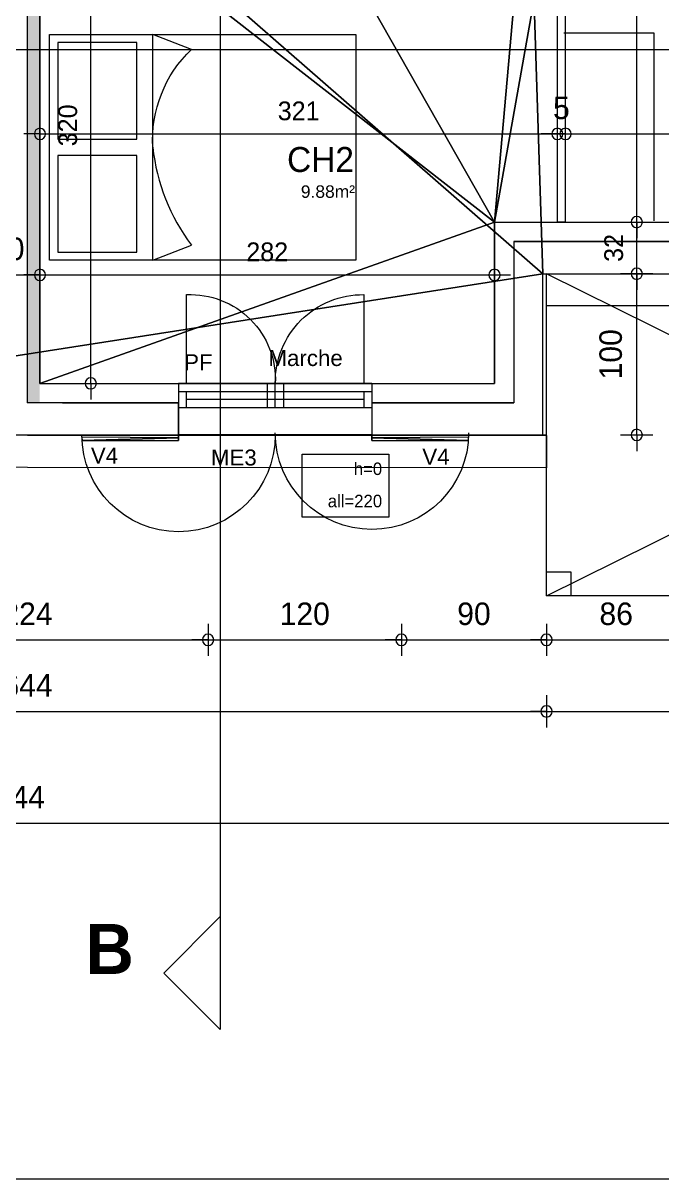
# Model space of a CAD drawing. Header units: metres. Extents: x -36.1 to 26, y -0.1 to 41.9.
# Drawn here: x -1.2 to 2.76, y -0.14 to 7.02 of the extents above; entities that cross this region are included whole.
import ezdxf
from ezdxf.enums import TextEntityAlignment as Align
from ezdxf.lldxf.tags import DXFTag

# ---------------------------------------------------------------- set-up
doc = ezdxf.new("R2010")
doc.units = ezdxf.units.M
doc.header["$MEASUREMENT"] = 0
for name, color, linetype in [('Calque commun', 7, 'Continuous'), ('Calque100', 7, 'Continuous'), ('Cotations', 7, 'Continuous'), ('Textes', 7, 'Continuous')]:
    doc.layers.add(name, color=color, linetype=linetype)
doc.styles.add('Arial4', font='arial.ttf', dxfattribs={"height": 0.077313})
doc.styles.add('Arial5', font='arial.ttf', dxfattribs={"height": 0.098961})
doc.styles.add('Century Gothic', font='GOTHIC.TTF', dxfattribs={"height": 0.155151})
doc.styles.add('Century Gothic2', font='GOTHIC.TTF', dxfattribs={"height": 0.139636})
doc.styles.add('Century Gothic5', font='GOTHIC.TTF', dxfattribs={"height": 0.077575})
doc.styles.add('Century Gothic6', font='GOTHIC.TTF', dxfattribs={"height": 0.116363})
doc.styles.add('Century Gothic8', font='GOTHICB.TTF', dxfattribs={"height": 0.31023})
tags = doc.linetypes.add('DASHDOT2', pattern=[0.5, 0.25, -0.125, 0, -0.125]).pattern_tags.tags
tags[10:11] = [DXFTag(74, 4), DXFTag(75, 0), DXFTag(340, '0'), DXFTag(46, 1.0), DXFTag(50, 0.0), DXFTag(44, 0.0), DXFTag(45, 0.0)]
tags[8:9] = [DXFTag(74, 4), DXFTag(75, 0), DXFTag(340, '0'), DXFTag(46, 1.0), DXFTag(50, 0.0), DXFTag(44, 0.0), DXFTag(45, 0.0)]
tags[6:7] = [DXFTag(74, 4), DXFTag(75, 0), DXFTag(340, '0'), DXFTag(46, 1.0), DXFTag(50, 0.0), DXFTag(44, 0.0), DXFTag(45, 0.0)]
tags[4:5] = [DXFTag(74, 4), DXFTag(75, 0), DXFTag(340, '0'), DXFTag(46, 1.0), DXFTag(50, 0.0), DXFTag(44, 0.0), DXFTag(45, 0.0)]
tags = doc.linetypes.add('DOT2', pattern=[0.125, 0, -0.125]).pattern_tags.tags
tags[6:7] = [DXFTag(74, 4), DXFTag(75, 0), DXFTag(340, '0'), DXFTag(46, 1.0), DXFTag(50, 0.0), DXFTag(44, 0.0), DXFTag(45, 0.0)]
tags[4:5] = [DXFTag(74, 4), DXFTag(75, 0), DXFTag(340, '0'), DXFTag(46, 1.0), DXFTag(50, 0.0), DXFTag(44, 0.0), DXFTag(45, 0.0)]
tags = doc.linetypes.add('HIDDEN', pattern=[0.375, 0.25, -0.125]).pattern_tags.tags
tags[6:7] = [DXFTag(74, 4), DXFTag(75, 0), DXFTag(340, '0'), DXFTag(46, 1.0), DXFTag(50, 0.0), DXFTag(44, 0.0), DXFTag(45, 0.0)]
tags[4:5] = [DXFTag(74, 4), DXFTag(75, 0), DXFTag(340, '0'), DXFTag(46, 1.0), DXFTag(50, 0.0), DXFTag(44, 0.0), DXFTag(45, 0.0)]
tags = doc.linetypes.add('HIDDEN2', pattern=[0.1875, 0.125, -0.0625]).pattern_tags.tags
tags[6:7] = [DXFTag(74, 4), DXFTag(75, 0), DXFTag(340, '0'), DXFTag(46, 1.0), DXFTag(50, 0.0), DXFTag(44, 0.0), DXFTag(45, 0.0)]
tags[4:5] = [DXFTag(74, 4), DXFTag(75, 0), DXFTag(340, '0'), DXFTag(46, 1.0), DXFTag(50, 0.0), DXFTag(44, 0.0), DXFTag(45, 0.0)]

# ---------------------------------------------------------------- blocks, each defined once
blk = doc.blocks.new('Block5387')
at = {"layer": 'Calque commun', "color": 7, "linetype": 'Continuous', "lineweight": 9}
for p, q in [((1.7214, 5.791), (2.9063, 5.791)), ((5.3063, 5.791), (6.2414, 5.791)), ((7.4414, 5.791), (8.1214, 5.791)), ((1.8414, 5.671), (2.9063, 5.671)), ((5.3063, 5.671), (6.2414, 5.671)), ((7.4414, 5.671), (8.2414, 5.671))]:
    blk.add_line(p, q, dxfattribs=at)
at = {"layer": 'Calque commun', "color": 7, "linetype": 'Continuous', "lineweight": 18}
for p, q in [((2.0414, 5.471), (2.9063, 5.471)), ((5.3063, 5.471), (6.2414, 5.471)), ((7.4414, 5.471), (8.4414, 5.471))]:
    blk.add_line(p, q, dxfattribs=at)
blk = doc.blocks.new('new')
at = {"layer": 'Calque commun', "color": 5, "linetype": 'Continuous', "lineweight": 9}
blk.add_arc((0, 0), 0.5, 0, 359.9994, dxfattribs=at)
blk = doc.blocks.new('new2')
at = {"layer": 'Calque commun', "color": 5, "linetype": 'Continuous', "lineweight": 9}
blk.add_arc((0, 0), 0.5, 0, 359.9994, dxfattribs=at)
blk = doc.blocks.new('DimLine5560')
at = {"layer": 'Calque commun', "color": 5, "linetype": 'Continuous', "lineweight": 9}
for p, q in [((2.0441, 2.8566), (2.0441, 2.6566)), ((8.4441, 2.8566), (8.4441, 2.6566)), ((2.0441, 2.7566), (1.9441, 2.7566)), ((2.0441, 2.7566), (8.4441, 2.7566)), ((8.4441, 2.7566), (8.5441, 2.7566))]:
    blk.add_line(p, q, dxfattribs=at)
at = {"layer": 'Calque commun', "color": 5, "linetype": 'Continuous', "lineweight": 9, "xscale": 0.07000000029802322, "yscale": 0.07000000029802322, "zscale": 0.07000000029802322}
for name, p in [('new', (2.0441, 2.7566)), ('new2', (8.4441, 2.7566))]:
    blk.add_blockref(name, p, dxfattribs=at)
at = {"layer": 'Calque commun', "color": 5, "linetype": 'Continuous', "lineweight": 9, "style": 'Century Gothic2'}
blk.add_text('640', height=0.13964, dxfattribs=at).set_placement((5.2441, 2.8066), align=Align.BOTTOM_CENTER)
blk = doc.blocks.new('Block8030')
at = {"layer": 'Calque commun', "color": 7, "linetype": 'Continuous', "lineweight": 9}
for p, q in [((-0.8386, 4.791), (-0.2386, 4.791)), ((0.9614, 4.791), (1.7214, 4.791)), ((-0.9586, 4.671), (-0.2386, 4.671)), ((0.9614, 4.671), (1.8409, 4.671))]:
    blk.add_line(p, q, dxfattribs=at)
at = {"layer": 'Calque commun', "color": 7, "linetype": 'Continuous', "lineweight": 18}
for p, q in [((-1.1586, 4.471), (-0.2386, 4.471)), ((0.9614, 4.471), (2.0402, 4.471))]:
    blk.add_line(p, q, dxfattribs=at)
blk = doc.blocks.new('Block8406')
at = {"layer": 'Calque commun', "color": 7, "linetype": 'Continuous', "lineweight": 18}
blk.add_line((-1.1786, 11.0709), (-1.1786, 4.671), dxfattribs=at)
at = {"layer": 'Calque commun', "color": 7, "linetype": 'Continuous', "lineweight": 9}
for p, q in [((-1.3786, 10.8709), (-1.3786, 4.671)), ((-1.4986, 10.7509), (-1.4986, 4.671))]:
    blk.add_line(p, q, dxfattribs=at)
blk = doc.blocks.new('Block8407')
at = {"layer": 'Calque commun', "color": 7, "linetype": 'Continuous', "lineweight": 9}
for p, q in [((-4.7186, 4.791), (-3.4992, 4.791)), ((-2.2992, 4.791), (-1.4986, 4.791)), ((-4.5986, 4.671), (-3.4992, 4.671)), ((-2.2992, 4.671), (-1.3786, 4.671))]:
    blk.add_line(p, q, dxfattribs=at)
at = {"layer": 'Calque commun', "color": 7, "linetype": 'Continuous', "lineweight": 18}
for p, q in [((-4.3986, 4.471), (-3.4992, 4.471)), ((-2.2992, 4.471), (-1.1786, 4.471))]:
    blk.add_line(p, q, dxfattribs=at)
blk = doc.blocks.new('Block8667')
at = {"layer": 'Calque commun', "color": 7, "linetype": 'Continuous', "lineweight": 9}
for p, q in [((1.7214, 5.791), (1.7214, 4.791)), ((1.8414, 5.671), (1.8414, 4.671))]:
    blk.add_line(p, q, dxfattribs=at)
at = {"layer": 'Calque commun', "color": 7, "linetype": 'Continuous', "lineweight": 18}
blk.add_line((2.0414, 5.471), (2.0414, 4.471), dxfattribs=at)
blk = doc.blocks.new('DimLine8970')
at = {"layer": 'Calque commun', "color": 5, "linetype": 'Continuous', "lineweight": 9}
blk.add_line((-10.9959, 2.0631), (8.4441, 2.0631), dxfattribs=at)
at = {"layer": 'Calque commun', "color": 5, "linetype": 'Continuous', "lineweight": 9, "style": 'Century Gothic2'}
blk.add_text('1944', height=0.13964, dxfattribs=at).set_placement((-1.2759, 2.1131), align=Align.BOTTOM_CENTER)
blk = doc.blocks.new('dbed1')
at = {"layer": 'Calque commun', "color": 8, "linetype": 'ByBlock', "lineweight": 9}
for p, q in [((-1.9, 0), (-1.9, 0)), ((-1.9, 0), (-1.9, 0)), ((0, 0), (-1.9, 0)), ((-1.9, 0), (-1.9, -1.4)), ((-1.76, 0), (-1.76, 0)), ((-1.76, 0), (-1.76, 0)), ((-1.71, 0), (-1.71, 0)), ((-1.71, 0), (-1.71, 0)), ((-0.8805, -0.0925), (-0.64, 0)), ((-0.64, -0.7), (-0.64, 0)), ((-0.15, 0), (-0.15, 0)), ((-0.15, 0), (-0.15, 0)), ((-0.1, 0), (-0.15, 0)), ((-0.1, 0), (-0.1, 0)), ((-0.1, 0), (-0.1, 0)), ((0, 0), (0, 0)), ((0, 0), (0, 0)), ((0, -1.4), (0, 0)), ((-0.54, -0.65), (-0.54, -0.05)), ((-0.54, -0.05), (-0.05, -0.05)), ((-0.05, -0.05), (-0.05, -0.65)), ((-0.64, -1.4), (-0.64, -0.7)), ((-0.05, -0.65), (-0.54, -0.65)), ((-0.54, -0.75), (-0.05, -0.75)), ((-0.54, -1.35), (-0.54, -0.75)), ((-0.05, -0.75), (-0.05, -1.35)), ((-0.64, -1.4), (-0.8805, -1.3075)), ((-0.05, -1.35), (-0.54, -1.35)), ((-1.9, -1.4), (-1.9, -1.4)), ((-1.9, -1.4), (-1.9, -1.4)), ((-1.9, -1.4), (-0.04, -1.4)), ((0, -1.4), (0, -1.4)), ((0, -1.4), (0, -1.4))]:
    blk.add_line(p, q, dxfattribs=at)
at = {"layer": 'Calque commun', "color": 3, "linetype": 'ByBlock', "lineweight": 9}
blk.add_line((-0.04, -1.4), (0, -1.4), dxfattribs=at)
at = {"layer": 'Calque commun', "color": 8, "linetype": 'ByBlock', "lineweight": 9}
blk.add_arc((-1.4135, -0.6549), 0.7748, 356.66489, 46.53592, dxfattribs=at)
at = {"layer": 'Calque commun', "color": 8, "linetype": 'ByBlock', "lineweight": 9, "extrusion": (0, 0, -1)}
blk.add_arc((1.8659, -0.566), 1.2332, 186.23946, 216.96135, dxfattribs=at)
blk = doc.blocks.new('@PRES_1_$$_1-35')
at = {"layer": 'Calque commun', "color": 5, "linetype": 'Continuous', "lineweight": 9}
for p, q in [((0, 0.32), (1.2, 0.32)), ((1.2, 0.15), (0, 0.15)), ((0.05, 0.05), (0.05, 0.15)), ((1.15, 0.15), (1.15, 0.05)), ((0.05, 0.1), (1.15, 0.1)), ((1.2, 0.05), (0, 0.05)), ((0, 0), (1.2, 0))]:
    blk.add_line(p, q, dxfattribs=at)
blk = doc.blocks.new('@PRES_1_$$_1-14')
at = {"layer": 'Calque commun', "color": 7, "linetype": 'Continuous', "lineweight": 9}
blk.add_line((0, 0), (0, 0.32), dxfattribs=at)
blk = doc.blocks.new('@PRES_1_$$_1-15')
at = {"layer": 'Calque commun', "color": 7, "linetype": 'Continuous', "lineweight": 9}
blk.add_line((0, 0), (0, 0.32), dxfattribs=at)
blk = doc.blocks.new('INTER_2D_COMB15')
at = {"layer": 'Calque commun', "color": 0, "linetype": 'ByBlock', "lineweight": -2}
for name in ['@PRES_1_$$_1-35', '@PRES_1_$$_1-14']:
    blk.add_blockref(name, (0, 0), dxfattribs=at)
at = {"layer": 'Calque commun', "color": 0, "linetype": 'ByBlock', "lineweight": -2, "extrusion": (0, 0, -1), "xscale": -1, "yscale": -1, "zscale": -1, "rotation": -180}
blk.add_blockref('@PRES_1_$$_1-15', (-1.2, 0), dxfattribs=at)
blk = doc.blocks.new('PLACED_COMB15')
at = {"layer": 'Calque commun', "color": 0, "linetype": 'ByBlock', "lineweight": -2}
blk.add_blockref('INTER_2D_COMB15', (0, 0), dxfattribs=at)
blk = doc.blocks.new('new39')
at = {"layer": 'Calque commun', "color": 5, "linetype": 'Continuous', "lineweight": 9}
blk.add_arc((0, 0), 0.5, 0, 359.9994, dxfattribs=at)
blk = doc.blocks.new('new40')
at = {"layer": 'Calque commun', "color": 5, "linetype": 'Continuous', "lineweight": 9}
blk.add_arc((0, 0), 0.5, 0, 359.9994, dxfattribs=at)
blk = doc.blocks.new('DimLine11791')
at = {"layer": 'Calque commun', "color": 5, "linetype": 'Continuous', "lineweight": 9}
for p, q in [((-0.0559, 3.3003), (-0.0559, 3.1003)), ((1.1441, 3.3003), (1.1441, 3.1003)), ((-0.0559, 3.2003), (-0.1559, 3.2003)), ((-0.0559, 3.2003), (1.1441, 3.2003)), ((1.1441, 3.2003), (1.2441, 3.2003))]:
    blk.add_line(p, q, dxfattribs=at)
at = {"layer": 'Calque commun', "color": 5, "linetype": 'Continuous', "lineweight": 9, "xscale": 0.07000000029802322, "yscale": 0.07000000029802322, "zscale": 0.07000000029802322}
for name, p in [('new39', (-0.0559, 3.2003)), ('new40', (1.1441, 3.2003))]:
    blk.add_blockref(name, p, dxfattribs=at)
at = {"layer": 'Calque commun', "color": 5, "linetype": 'Continuous', "lineweight": 9, "style": 'Century Gothic2'}
blk.add_text('120', height=0.13964, dxfattribs=at).set_placement((0.5441, 3.2503), align=Align.BOTTOM_CENTER)
blk = doc.blocks.new('new41')
at = {"layer": 'Calque commun', "color": 5, "linetype": 'Continuous', "lineweight": 9}
blk.add_arc((0, 0), 0.5, 0, 359.9994, dxfattribs=at)
blk = doc.blocks.new('new42')
at = {"layer": 'Calque commun', "color": 5, "linetype": 'Continuous', "lineweight": 9}
blk.add_arc((0, 0), 0.5, 0, 359.9994, dxfattribs=at)
blk = doc.blocks.new('DimLine11799')
at = {"layer": 'Calque commun', "color": 5, "linetype": 'Continuous', "lineweight": 9}
for p, q in [((1.1441, 3.3003), (1.1441, 3.1003)), ((2.0441, 3.3003), (2.0441, 3.1003)), ((1.1441, 3.2003), (1.0441, 3.2003)), ((1.1441, 3.2003), (2.0441, 3.2003)), ((2.0441, 3.2003), (2.1441, 3.2003))]:
    blk.add_line(p, q, dxfattribs=at)
at = {"layer": 'Calque commun', "color": 5, "linetype": 'Continuous', "lineweight": 9, "xscale": 0.07000000029802322, "yscale": 0.07000000029802322, "zscale": 0.07000000029802322}
for name, p in [('new41', (1.1441, 3.2003)), ('new42', (2.0441, 3.2003))]:
    blk.add_blockref(name, p, dxfattribs=at)
at = {"layer": 'Calque commun', "color": 5, "linetype": 'Continuous', "lineweight": 9, "style": 'Century Gothic2'}
blk.add_text('90', height=0.13964, rotation=359.9995, dxfattribs=at).set_placement((1.5941, 3.2503), align=Align.BOTTOM_CENTER)
blk = doc.blocks.new('new43')
at = {"layer": 'Calque commun', "color": 5, "linetype": 'Continuous', "lineweight": 9}
blk.add_arc((0, 0), 0.5, 0, 359.9994, dxfattribs=at)
blk = doc.blocks.new('new44')
at = {"layer": 'Calque commun', "color": 5, "linetype": 'Continuous', "lineweight": 9}
blk.add_arc((0, 0), 0.5, 0, 359.9994, dxfattribs=at)
blk = doc.blocks.new('DimLine11807')
at = {"layer": 'Calque commun', "color": 5, "linetype": 'Continuous', "lineweight": 9}
for p, q in [((2.0441, 3.3003), (2.0441, 3.1003)), ((2.909, 3.3003), (2.909, 3.1003)), ((2.0441, 3.2003), (1.9441, 3.2003)), ((2.0441, 3.2003), (2.909, 3.2003)), ((2.909, 3.2003), (3.009, 3.2003))]:
    blk.add_line(p, q, dxfattribs=at)
at = {"layer": 'Calque commun', "color": 5, "linetype": 'Continuous', "lineweight": 9, "xscale": 0.07000000029802322, "yscale": 0.07000000029802322, "zscale": 0.07000000029802322}
for name, p in [('new43', (2.0441, 3.2003)), ('new44', (2.909, 3.2003))]:
    blk.add_blockref(name, p, dxfattribs=at)
at = {"layer": 'Calque commun', "color": 5, "linetype": 'Continuous', "lineweight": 9, "style": 'Century Gothic2'}
blk.add_text('86', height=0.13964, dxfattribs=at).set_placement((2.4766, 3.2503), align=Align.BOTTOM_CENTER)
blk = doc.blocks.new('new65')
at = {"layer": 'Calque commun', "color": 5, "linetype": 'Continuous', "lineweight": 9}
blk.add_arc((0, 0), 0.5, 0, 359.9994, dxfattribs=at)
blk = doc.blocks.new('new66')
at = {"layer": 'Calque commun', "color": 5, "linetype": 'Continuous', "lineweight": 9}
blk.add_arc((0, 0), 0.5, 0, 359.9994, dxfattribs=at)
blk = doc.blocks.new('DimLine13303')
at = {"layer": 'Calque commun', "color": 5, "linetype": 'Continuous', "lineweight": 9}
for p, q in [((2.6038, 5.471), (2.6038, 5.571)), ((2.5038, 5.471), (2.7038, 5.471)), ((2.6038, 4.471), (2.6038, 5.471)), ((2.5038, 4.471), (2.7038, 4.471)), ((2.6038, 4.471), (2.6038, 4.371))]:
    blk.add_line(p, q, dxfattribs=at)
at = {"layer": 'Calque commun', "color": 5, "linetype": 'Continuous', "lineweight": 9, "xscale": 0.07000000029802322, "yscale": 0.07000000029802322, "zscale": 0.07000000029802322, "rotation": 90}
for name, p in [('new66', (2.6038, 5.471)), ('new65', (2.6038, 4.471))]:
    blk.add_blockref(name, p, dxfattribs=at)
at = {"layer": 'Calque commun', "color": 5, "linetype": 'Continuous', "lineweight": 9, "style": 'Century Gothic2'}
blk.add_text('100', height=0.13964, rotation=90, dxfattribs=at).set_placement((2.5538, 4.971), align=Align.BOTTOM_CENTER)
blk = doc.blocks.new('new131')
at = {"layer": 'Calque commun', "color": 5, "linetype": 'Continuous', "lineweight": 9}
blk.add_arc((0, 0), 0.5, 0, 359.9994, dxfattribs=at)
blk = doc.blocks.new('new132')
at = {"layer": 'Calque commun', "color": 5, "linetype": 'Continuous', "lineweight": 9}
blk.add_arc((0, 0), 0.5, 0, 359.9994, dxfattribs=at)
blk = doc.blocks.new('DimLine13718')
at = {"layer": 'Calque commun', "color": 5, "linetype": 'Continuous', "lineweight": 9}
for p, q in [((-1.4986, 5.3636), (-1.4986, 5.5636)), ((-1.0986, 5.3636), (-1.0986, 5.5636)), ((-1.4986, 5.4636), (-1.5986, 5.4636)), ((-1.4986, 5.4636), (-1.0986, 5.4636)), ((-1.0986, 5.4636), (-0.9986, 5.4636))]:
    blk.add_line(p, q, dxfattribs=at)
at = {"layer": 'Calque commun', "color": 5, "linetype": 'Continuous', "lineweight": 9, "xscale": 0.07000000029802322, "yscale": 0.07000000029802322, "zscale": 0.07000000029802322}
for name, p in [('new131', (-1.4986, 5.4636)), ('new132', (-1.0986, 5.4636))]:
    blk.add_blockref(name, p, dxfattribs=at)
at = {"layer": 'Calque commun', "color": 5, "linetype": 'Continuous', "lineweight": 9, "style": 'Century Gothic2'}
blk.add_text('40', height=0.13964, dxfattribs=at).set_placement((-1.2986, 5.5136), align=Align.BOTTOM_CENTER)
blk = doc.blocks.new('new133')
at = {"layer": 'Calque commun', "color": 5, "linetype": 'Continuous', "lineweight": 9}
blk.add_arc((0, 0), 0.5, 0, 359.9994, dxfattribs=at)
blk = doc.blocks.new('new134')
at = {"layer": 'Calque commun', "color": 5, "linetype": 'Continuous', "lineweight": 9}
blk.add_arc((0, 0), 0.5, 0, 359.9994, dxfattribs=at)
blk = doc.blocks.new('DimLine13726')
at = {"layer": 'Calque commun', "color": 5, "linetype": 'Continuous', "lineweight": 9}
for p, q in [((-1.0986, 5.3636), (-1.0986, 5.5636)), ((1.7214, 5.3636), (1.7214, 5.5636)), ((-1.0986, 5.4636), (-1.1986, 5.4636)), ((-1.0986, 5.4636), (1.7214, 5.4636)), ((1.7214, 5.4636), (1.8214, 5.4636))]:
    blk.add_line(p, q, dxfattribs=at)
at = {"layer": 'Calque commun', "color": 5, "linetype": 'Continuous', "lineweight": 9, "xscale": 0.07000000029802322, "yscale": 0.07000000029802322, "zscale": 0.07000000029802322}
for name, p in [('new133', (-1.0986, 5.4636)), ('new134', (1.7214, 5.4636))]:
    blk.add_blockref(name, p, dxfattribs=at)
at = {"layer": 'Calque commun', "color": 5, "linetype": 'Continuous', "lineweight": 9, "style": 'Century Gothic6'}
blk.add_text('282', height=0.11636, dxfattribs=at).set_placement((0.3114, 5.5136), align=Align.BOTTOM_CENTER)
blk = doc.blocks.new('new135')
at = {"layer": 'Calque commun', "color": 5, "linetype": 'Continuous', "lineweight": 9}
blk.add_arc((0, 0), 0.5, 0, 359.9994, dxfattribs=at)
blk = doc.blocks.new('new136')
at = {"layer": 'Calque commun', "color": 5, "linetype": 'Continuous', "lineweight": 9}
blk.add_arc((0, 0), 0.5, 0, 359.9994, dxfattribs=at)
blk = doc.blocks.new('DimLine13736')
at = {"layer": 'Calque commun', "color": 5, "linetype": 'Continuous', "lineweight": 9}
for p, q in [((-1.0986, 6.2377), (-1.0986, 6.4377)), ((-1.0986, 6.3377), (-1.1986, 6.3377)), ((-1.0986, 6.3377), (2.1114, 6.3377)), ((2.0114, 6.3377), (2.2114, 6.3377)), ((2.1114, 6.3377), (2.2114, 6.3377))]:
    blk.add_line(p, q, dxfattribs=at)
at = {"layer": 'Calque commun', "color": 5, "linetype": 'Continuous', "lineweight": 9, "xscale": 0.07000000029802322, "yscale": 0.07000000029802322, "zscale": 0.07000000029802322}
for name, p in [('new135', (-1.0986, 6.3377)), ('new136', (2.1114, 6.3377))]:
    blk.add_blockref(name, p, dxfattribs=at)
at = {"layer": 'Calque commun', "color": 5, "linetype": 'Continuous', "lineweight": 9, "style": 'Century Gothic6'}
blk.add_text('321', height=0.11636, dxfattribs=at).set_placement((0.5064, 6.3877), align=Align.BOTTOM_CENTER)
blk = doc.blocks.new('new137')
at = {"layer": 'Calque commun', "color": 5, "linetype": 'Continuous', "lineweight": 9}
blk.add_arc((0, 0), 0.5, 0, 359.9994, dxfattribs=at)
blk = doc.blocks.new('new138')
at = {"layer": 'Calque commun', "color": 5, "linetype": 'Continuous', "lineweight": 9}
blk.add_arc((0, 0), 0.5, 0, 359.9994, dxfattribs=at)
blk = doc.blocks.new('DimLine13744')
at = {"layer": 'Calque commun', "color": 5, "linetype": 'Continuous', "lineweight": 9}
for p, q in [((2.1114, 6.3377), (2.0114, 6.3377)), ((2.0114, 6.3377), (2.2114, 6.3377)), ((2.062, 6.3377), (2.262, 6.3377)), ((2.1114, 6.3377), (2.162, 6.3377)), ((2.162, 6.3377), (2.262, 6.3377))]:
    blk.add_line(p, q, dxfattribs=at)
at = {"layer": 'Calque commun', "color": 5, "linetype": 'Continuous', "lineweight": 9, "xscale": 0.07000000029802322, "yscale": 0.07000000029802322, "zscale": 0.07000000029802322}
for name, p in [('new137', (2.1114, 6.3377)), ('new138', (2.162, 6.3377))]:
    blk.add_blockref(name, p, dxfattribs=at)
at = {"layer": 'Calque commun', "color": 5, "linetype": 'Continuous', "lineweight": 9, "style": 'Century Gothic2'}
blk.add_text('5', height=0.1396, dxfattribs=at).set_placement((2.1367, 6.3877), align=Align.BOTTOM_CENTER)
blk = doc.blocks.new('new139')
at = {"layer": 'Calque commun', "color": 5, "linetype": 'Continuous', "lineweight": 9}
blk.add_arc((0, 0), 0.5, 0, 359.9994, dxfattribs=at)
blk = doc.blocks.new('new140')
at = {"layer": 'Calque commun', "color": 5, "linetype": 'Continuous', "lineweight": 9}
blk.add_arc((0, 0), 0.5, 0, 359.9994, dxfattribs=at)
blk = doc.blocks.new('DimLine13752')
at = {"layer": 'Calque commun', "color": 5, "linetype": 'Continuous', "lineweight": 9}
for p, q in [((2.162, 6.3377), (2.062, 6.3377)), ((2.062, 6.3377), (2.262, 6.3377)), ((2.162, 6.3377), (8.1214, 6.3377)), ((8.0214, 6.3377), (8.2214, 6.3377)), ((8.1214, 6.3377), (8.2214, 6.3377))]:
    blk.add_line(p, q, dxfattribs=at)
at = {"layer": 'Calque commun', "color": 5, "linetype": 'Continuous', "lineweight": 9, "xscale": 0.07000000029802322, "yscale": 0.07000000029802322, "zscale": 0.07000000029802322}
for name, p in [('new139', (2.162, 6.3377)), ('new140', (8.1214, 6.3377))]:
    blk.add_blockref(name, p, dxfattribs=at)
at = {"layer": 'Calque commun', "color": 5, "linetype": 'Continuous', "lineweight": 9, "style": 'Century Gothic6'}
blk.add_text('596', height=0.11636, dxfattribs=at).set_placement((5.1417, 6.3877), align=Align.BOTTOM_CENTER)
blk = doc.blocks.new('new161')
at = {"layer": 'Calque commun', "color": 5, "linetype": 'Continuous', "lineweight": 9}
blk.add_arc((0, 0), 0.5, 0, 359.9994, dxfattribs=at)
blk = doc.blocks.new('new162')
at = {"layer": 'Calque commun', "color": 5, "linetype": 'Continuous', "lineweight": 9}
blk.add_arc((0, 0), 0.5, 0, 359.9994, dxfattribs=at)
blk = doc.blocks.new('DimLine13920')
at = {"layer": 'Calque commun', "color": 5, "linetype": 'Continuous', "lineweight": 9}
for p, q in [((-0.7836, 7.9909), (-0.7836, 8.0909)), ((-0.8836, 7.9909), (-0.6836, 7.9909)), ((-0.7836, 4.791), (-0.7836, 7.9909)), ((-0.8836, 4.791), (-0.6836, 4.791)), ((-0.7836, 4.791), (-0.7836, 4.691))]:
    blk.add_line(p, q, dxfattribs=at)
at = {"layer": 'Calque commun', "color": 5, "linetype": 'Continuous', "lineweight": 9, "xscale": 0.07000000029802322, "yscale": 0.07000000029802322, "zscale": 0.07000000029802322, "rotation": 90}
for name, p in [('new162', (-0.7836, 7.9909)), ('new161', (-0.7836, 4.791))]:
    blk.add_blockref(name, p, dxfattribs=at)
at = {"layer": 'Calque commun', "color": 5, "linetype": 'Continuous', "lineweight": 9, "style": 'Century Gothic6'}
blk.add_text('320', height=0.11636, rotation=90, dxfattribs=at).set_placement((-0.8336, 6.3909), align=Align.BOTTOM_CENTER)
blk = doc.blocks.new('new187')
at = {"layer": 'Calque commun', "color": 5, "linetype": 'Continuous', "lineweight": 9}
blk.add_arc((0, 0), 0.5, 0, 359.9994, dxfattribs=at)
blk = doc.blocks.new('new188')
at = {"layer": 'Calque commun', "color": 5, "linetype": 'Continuous', "lineweight": 9}
blk.add_arc((0, 0), 0.5, 0, 359.9994, dxfattribs=at)
blk = doc.blocks.new('DimLine14081')
at = {"layer": 'Calque commun', "color": 5, "linetype": 'Continuous', "lineweight": 9}
for p, q in [((2.6038, 5.791), (2.6038, 5.891)), ((2.5038, 5.791), (2.7038, 5.791)), ((2.6038, 5.471), (2.6038, 5.791)), ((2.7038, 5.471), (2.5038, 5.471)), ((2.6038, 5.471), (2.6038, 5.371))]:
    blk.add_line(p, q, dxfattribs=at)
at = {"layer": 'Calque commun', "color": 5, "linetype": 'Continuous', "lineweight": 9, "xscale": 0.07000000029802322, "yscale": 0.07000000029802322, "zscale": 0.07000000029802322, "rotation": 90}
for name, p in [('new188', (2.6038, 5.791)), ('new187', (2.6038, 5.471))]:
    blk.add_blockref(name, p, dxfattribs=at)
at = {"layer": 'Calque commun', "color": 5, "linetype": 'Continuous', "lineweight": 9, "style": 'Century Gothic6'}
blk.add_text('32', height=0.11636, rotation=90, dxfattribs=at).set_placement((2.5538, 5.631), align=Align.BOTTOM_CENTER)
blk = doc.blocks.new('new189')
at = {"layer": 'Calque commun', "color": 5, "linetype": 'Continuous', "lineweight": 9}
blk.add_arc((0, 0), 0.5, 0, 359.9994, dxfattribs=at)
blk = doc.blocks.new('new190')
at = {"layer": 'Calque commun', "color": 5, "linetype": 'Continuous', "lineweight": 9}
blk.add_arc((0, 0), 0.5, 0, 359.9994, dxfattribs=at)
blk = doc.blocks.new('DimLine14089')
at = {"layer": 'Calque commun', "color": 5, "linetype": 'Continuous', "lineweight": 9}
for p, q in [((2.6038, 10.4753), (2.6038, 10.5753)), ((2.7038, 10.4753), (2.5038, 10.4753)), ((2.6038, 5.791), (2.6038, 10.4753)), ((2.5038, 5.791), (2.7038, 5.791)), ((2.6038, 5.791), (2.6038, 5.691))]:
    blk.add_line(p, q, dxfattribs=at)
at = {"layer": 'Calque commun', "color": 5, "linetype": 'Continuous', "lineweight": 9, "xscale": 0.07000000029802322, "yscale": 0.07000000029802322, "zscale": 0.07000000029802322, "rotation": 90}
for name, p in [('new190', (2.6038, 10.4753)), ('new189', (2.6038, 5.791))]:
    blk.add_blockref(name, p, dxfattribs=at)
at = {"layer": 'Calque commun', "color": 5, "linetype": 'Continuous', "lineweight": 9, "style": 'Century Gothic6'}
blk.add_text('468', height=0.11636, rotation=90, dxfattribs=at).set_placement((2.5538, 8.1331), align=Align.BOTTOM_CENTER)
blk = doc.blocks.new('new203')
at = {"layer": 'Calque commun', "color": 5, "linetype": 'Continuous', "lineweight": 9}
blk.add_arc((0, 0), 0.5, 0, 359.9994, dxfattribs=at)
blk = doc.blocks.new('new204')
at = {"layer": 'Calque commun', "color": 5, "linetype": 'Continuous', "lineweight": 9}
blk.add_arc((0, 0), 0.5, 0, 359.9994, dxfattribs=at)
blk = doc.blocks.new('DimLine14215')
at = {"layer": 'Calque commun', "color": 5, "linetype": 'Continuous', "lineweight": 9}
for p, q in [((-2.2965, 3.1003), (-2.2965, 3.3003)), ((-0.0559, 3.3003), (-0.0559, 3.1003)), ((-2.2965, 3.2003), (-2.3965, 3.2003)), ((-2.2965, 3.2003), (-0.0559, 3.2003)), ((-0.0559, 3.2003), (0.0441, 3.2003))]:
    blk.add_line(p, q, dxfattribs=at)
at = {"layer": 'Calque commun', "color": 5, "linetype": 'Continuous', "lineweight": 9, "xscale": 0.07000000029802322, "yscale": 0.07000000029802322, "zscale": 0.07000000029802322}
for name, p in [('new203', (-2.2965, 3.2003)), ('new204', (-0.0559, 3.2003))]:
    blk.add_blockref(name, p, dxfattribs=at)
at = {"layer": 'Calque commun', "color": 5, "linetype": 'Continuous', "lineweight": 9, "style": 'Century Gothic2'}
blk.add_text('224', height=0.13964, rotation=0.00035, dxfattribs=at).set_placement((-1.1762, 3.2503), align=Align.BOTTOM_CENTER)
blk = doc.blocks.new('new205')
at = {"layer": 'Calque commun', "color": 5, "linetype": 'Continuous', "lineweight": 9}
blk.add_arc((0, 0), 0.5, 0, 359.9994, dxfattribs=at)
blk = doc.blocks.new('new206')
at = {"layer": 'Calque commun', "color": 5, "linetype": 'Continuous', "lineweight": 9}
blk.add_arc((0, 0), 0.5, 0, 359.9994, dxfattribs=at)
blk = doc.blocks.new('DimLine14283')
at = {"layer": 'Calque commun', "color": 5, "linetype": 'Continuous', "lineweight": 9}
for p, q in [((-4.3959, 2.8566), (-4.3959, 2.6566)), ((2.0441, 2.8566), (2.0441, 2.6566)), ((-4.3959, 2.7566), (-4.4959, 2.7566)), ((-4.3959, 2.7566), (2.0441, 2.7566)), ((2.0441, 2.7566), (2.1441, 2.7566))]:
    blk.add_line(p, q, dxfattribs=at)
at = {"layer": 'Calque commun', "color": 5, "linetype": 'Continuous', "lineweight": 9, "xscale": 0.07000000029802322, "yscale": 0.07000000029802322, "zscale": 0.07000000029802322}
for name, p in [('new205', (-4.3959, 2.7566)), ('new206', (2.0441, 2.7566))]:
    blk.add_blockref(name, p, dxfattribs=at)
at = {"layer": 'Calque commun', "color": 5, "linetype": 'Continuous', "lineweight": 9, "style": 'Century Gothic2'}
blk.add_text('644', height=0.13964, dxfattribs=at).set_placement((-1.1759, 2.8066), align=Align.BOTTOM_CENTER)
blk = doc.blocks.new('fleche08')
at = {"layer": 'Calque100', "color": 6, "linetype": 'Continuous', "lineweight": 18}
mesh = blk.add_polyface(dxfattribs=at)
corners = [(-0.35, -0.35), (0, 0), (0.35, -0.35)]
mesh.append_faces([[corners[k] for k in face] for face in [(0, 1, 2)]], dxfattribs={"color": 6})

msp = doc.modelspace()

# ---------------------------------------------------------------- linework, layer by layer
at = {"layer": 'Calque commun', "color": 15, "linetype": 'Continuous', "lineweight": 18}
for p, q in [((2.1614, 5.791), (2.1614, 8.0709)), ((2.1114, 5.791), (2.1114, 8.0209)), ((2.1614, 5.791), (2.1114, 5.791))]:
    msp.add_line(p, q, dxfattribs=at)
at = {"layer": 'Calque commun', "color": 8, "linetype": 'DOT2', "lineweight": 9}
for p, q in [((2.7113, 6.9629), (2.1511, 6.9629)), ((2.7113, 5.7987), (2.7113, 6.9629))]:
    msp.add_line(p, q, dxfattribs=at)
at = {"layer": 'Calque commun', "color": 12, "linetype": 'Continuous', "lineweight": 18}
for p, q in [((2.9063, 5.671), (1.8414, 5.671)), ((1.8414, 5.671), (1.8414, 4.671)), ((-0.2386, 4.671), (-1.1786, 4.671)), ((-0.2386, 4.471), (-0.2386, 4.671)), ((1.8414, 4.671), (0.9614, 4.671)), ((0.9614, 4.671), (0.9614, 4.471))]:
    msp.add_line(p, q, dxfattribs=at)
at = {"layer": 'Calque commun', "color": 12, "linetype": 'HIDDEN', "lineweight": 9}
for p, q in [((2.0449, 3.4724), (6.0699, 5.471)), ((6.0699, 3.4724), (2.0449, 5.471))]:
    msp.add_line(p, q, dxfattribs=at)
at = {"layer": 'Calque commun', "color": 7, "linetype": 'Continuous', "lineweight": 9}
for p, q in [((-0.1886, 4.791), (-0.1886, 5.341)), ((0.9114, 5.341), (0.9114, 4.791))]:
    msp.add_line(p, q, dxfattribs=at)
msp.add_polyline3d([(0.3114, 4.791, 0), (0.3114, 4.641, 0), (0.3614, 4.641, 0), (0.3614, 4.791, 0), (0.4114, 4.791, 0), (0.4114, 4.641, 0)], dxfattribs=at)
at = {"layer": 'Calque commun', "color": 7, "linetype": 'Continuous', "lineweight": 9, "extrusion": (0, 0, -1)}
for centre, radius, start, end in [((0.165, 4.8146), 0.5269, 87.42844, 182.57102), ((-0.9048, 4.7976), 0.5434, 359.30113, 90.69837), ((0.2386, 4.471), 0.6, 180.00114, 0.00114), ((-0.9612, 4.485), 0.6, 180.00114, 0.00114)]:
    msp.add_arc(centre, radius, start, end, dxfattribs=at)
at = {"layer": 'Calque commun', "color": 91, "linetype": 'Continuous', "lineweight": 9}
msp.add_trace([(-1.1786, 10.8709), (-1.0996, 10.8709), (-1.1786, 4.671), (-1.0996, 4.671)], dxfattribs=at)
at = {"layer": 'Cotations', "color": 7, "linetype": 'Continuous', "lineweight": 9}
msp.add_line((-1.0986, 4.791), (-1.0986, 10.7509), dxfattribs=at)
at = {"layer": 'Cotations', "color": 1, "linetype": 'DASHDOT2', "lineweight": 18}
msp.add_line((-12.4799, 6.8614), (10.2275, 6.8614), dxfattribs=at)
at = {"layer": 'Cotations', "color": 1, "linetype": 'DASHDOT2', "lineweight": 18, "flags": 128}
msp.add_lwpolyline([(0.0193, 14.9537), (0.0193, 1.1525), (0.0193, 1.1525)], dxfattribs=at)

# ---------------------------------------------------------------- block references
at = {"layer": 'Calque commun', "color": 0, "linetype": 'ByBlock', "lineweight": -2}
for name in ['Block8406', 'Block5387', 'Block8667', 'Block8407', 'Block8030']:
    msp.add_blockref(name, (0, 0), dxfattribs=at)
at = {"layer": 'Calque commun', "color": 5, "linetype": 'Continuous', "lineweight": 9}
for name in ['DimLine14089', 'DimLine13920', 'DimLine13736', 'DimLine13744', 'DimLine13752', 'DimLine14081', 'DimLine13718', 'DimLine13726', 'DimLine13303', 'DimLine14215', 'DimLine11791', 'DimLine11799', 'DimLine11807', 'DimLine14283', 'DimLine5560', 'DimLine8970']:
    msp.add_blockref(name, (0, 0), dxfattribs=at)
at = {"layer": 'Calque commun', "color": 0, "linetype": 'DOT2', "lineweight": -2, "extrusion": (0, 0, -1), "xscale": -1, "yscale": -1, "zscale": -1, "rotation": -180}
msp.add_blockref('dbed1', (1.0386, 6.9547), dxfattribs=at)
at = {"layer": 'Calque commun', "color": 0, "linetype": 'ByBlock', "lineweight": -2}
for name, p, rotation in [('PLACED_COMB15', (0.9614, 4.791), 180), ('fleche08', (-0.3307, 1.1341), 90)]:
    msp.add_blockref(name, p, dxfattribs=dict(at, rotation=rotation))

# ---------------------------------------------------------------- texts
at = {"layer": 'Calque commun', "color": 5, "linetype": 'ByBlock', "lineweight": -2, "insert": (1.0244, 4.3001), "char_height": 0.07758, "attachment_point": 3, "line_spacing_factor": 1.546883, "style": 'Century Gothic5'}
msp.add_mtext('h=0\\Pall=220', dxfattribs=at)
at = {"layer": 'Textes', "color": 5, "linetype": 'ByBlock', "lineweight": -2}
for s, height, style, p in [('CH2', 0.15515, 'Century Gothic', (0.4345, 6.2567)), ('B', 0.3102, 'Century Gothic8', (-0.8157, 1.4384))]:
    msp.add_text(s, height=height, dxfattribs=dict(at, style=style)).set_placement(p, align=Align.TOP_LEFT)
at = {"layer": 'Textes', "color": 9, "linetype": 'ByBlock', "lineweight": -2, "style": 'Arial4'}
msp.add_text('9.88m²', height=0.07731, dxfattribs=at).set_placement((0.52, 5.9183), align=Align.BOTTOM_LEFT)
at = {"layer": 'Textes', "color": 5, "linetype": 'ByBlock', "lineweight": -2, "style": 'Arial5'}
for s, p in [('PF', (-0.0274, 4.843)), ('Marche', (0.78, 4.8688)), ('V4', (-0.6138, 4.2641)), ('ME3', (0.2461, 4.252)), ('V4', (1.4428, 4.2569))]:
    msp.add_text(s, height=0.09896, dxfattribs=at).set_placement(p, align=Align.BOTTOM_RIGHT)

# ---------------------------------------------------------------- meshes
at = {"layer": 'Calque commun', "color": 7, "linetype": 'Continuous', "lineweight": 9}
mesh = msp.add_polyface(dxfattribs=at)
corners = [(25.9622, 41.8575), (-34.0378, 41.8575), (-34.0378, -0.1425), (25.9622, -0.1425)]
mesh.append_faces([[corners[k] for k in face] for face in [(0, 1, 2, 3)]], dxfattribs={"color": 7})
at = {"layer": 'Calque commun', "color": 9, "linetype": 'Continuous', "lineweight": 9}
mesh = msp.add_polyface(dxfattribs=at)
corners = [(-10.9986, 3.8909), (-4.3986, 11.0709), (-10.9986, 12.8909), (-4.3986, 4.471), (1.8414, 11.0709), (8.4414, 14.471), (1.8414, 14.471), (2.0214, 5.471), (8.4414, 5.471), (-4.3986, 12.8909), (2.0214, 4.471), (-4.3986, 3.8909)]
mesh.append_faces([[corners[k] for k in face] for face in [(4, 5, 6), (3, 0, 11)]], dxfattribs={"vtx0": -1, "color": 9})
mesh.append_faces([[corners[k] for k in face] for face in [(0, 1, 2)]], dxfattribs={"vtx0": -1, "vtx1": -1, "color": 9})
mesh.append_faces([[corners[k] for k in face] for face in [(3, 1, 0), (3, 7, 1)]], dxfattribs={"vtx0": -1, "vtx1": -1, "vtx2": -1, "color": 9})
mesh.append_faces([[corners[k] for k in face] for face in [(7, 4, 1)]], dxfattribs={"vtx0": -1, "vtx2": -1, "color": 9})
mesh.append_faces([[corners[k] for k in face] for face in [(9, 2, 1)]], dxfattribs={"vtx1": -1, "color": 9})
mesh.append_faces([[corners[k] for k in face] for face in [(7, 8, 4), (8, 5, 4)]], dxfattribs={"vtx1": -1, "vtx2": -1, "color": 9})
mesh.append_faces([[corners[k] for k in face] for face in [(3, 10, 7)]], dxfattribs={"vtx2": -1, "color": 9})
mesh = msp.add_polyface(dxfattribs=at)
corners = [(-1.0986, 10.7509), (-1.0986, 4.791), (1.7214, 5.791), (2.1614, 10.7509), (1.7214, 4.791), (8.1214, 5.791), (8.1214, 14.151), (2.1614, 14.151)]
mesh.append_faces([[corners[k] for k in face] for face in [(3, 6, 7)]], dxfattribs={"vtx0": -1, "color": 9})
mesh.append_faces([[corners[k] for k in face] for face in [(3, 2, 5), (3, 5, 6)]], dxfattribs={"vtx0": -1, "vtx2": -1, "color": 9})
mesh.append_faces([[corners[k] for k in face] for face in [(4, 2, 1)]], dxfattribs={"vtx1": -1, "color": 9})
mesh.append_faces([[corners[k] for k in face] for face in [(0, 1, 2), (3, 0, 2)]], dxfattribs={"vtx1": -1, "vtx2": -1, "color": 9})
mesh = msp.add_polyface(dxfattribs=at)
corners = [(2.1114, 7.9909), (-1.0986, 7.9909), (1.7214, 5.791), (-1.0986, 4.791), (1.7214, 4.791), (2.1114, 5.791)]
mesh.append_faces([[corners[k] for k in face] for face in [(0, 2, 5)]], dxfattribs={"vtx0": -1, "color": 9})
mesh.append_faces([[corners[k] for k in face] for face in [(3, 2, 1)]], dxfattribs={"vtx0": -1, "vtx1": -1, "color": 9})
mesh.append_faces([[corners[k] for k in face] for face in [(0, 1, 2)]], dxfattribs={"vtx1": -1, "vtx2": -1, "color": 9})
mesh.append_faces([[corners[k] for k in face] for face in [(3, 4, 2)]], dxfattribs={"vtx2": -1, "color": 9})
at = {"layer": 'Calque commun', "color": 16, "linetype": 'HIDDEN2', "lineweight": 9}
mesh = msp.add_polyface(dxfattribs=at)
corners = [(2.0449, 5.471), (8.4414, 5.471), (8.4414, 5.271), (2.0449, 5.271)]
mesh.append_faces([[corners[k] for k in face] for face in [(0, 1, 2, 3)]], dxfattribs={"color": 16})
at = {"layer": 'Calque commun', "color": 12, "linetype": 'HIDDEN', "lineweight": 9}
mesh = msp.add_polyface(dxfattribs=at)
corners = [(2.0449, 5.471), (6.0699, 5.471), (6.0699, 3.4724), (2.0449, 3.4724)]
mesh.append_faces([[corners[k] for k in face] for face in [(0, 1, 2, 3)]], dxfattribs={"color": 12})
at = {"layer": 'Calque commun', "color": 16, "linetype": 'HIDDEN2', "lineweight": 9}
mesh = msp.add_polyface(dxfattribs=at)
corners = [(2.0432, 4.4679), (2.0432, 4.2679), (-4.3986, 4.271), (-4.3986, 4.471)]
mesh.append_faces([[corners[k] for k in face] for face in [(0, 1, 2, 3)]], dxfattribs={"color": 16})
at = {"layer": 'Calque commun', "color": 7, "linetype": 'Continuous', "lineweight": 9}
mesh = msp.add_polyface(dxfattribs=at)
corners = [(-0.2386, 4.4541), (-0.8384, 4.4569), (-0.8377, 4.4371), (-0.2386, 4.4371), (-0.2386, 4.471)]
mesh.append_faces([[corners[k] for k in face] for face in [(2, 3, 0)]], dxfattribs={"vtx1": -1, "vtx2": -1, "color": 7})
mesh.append_faces([[corners[k] for k in face] for face in [(0, 1, 2), (3, 4, 0)]], dxfattribs={"vtx2": -1, "color": 7})
mesh = msp.add_polyface(dxfattribs=at)
corners = [(0.9614, 4.471), (0.9614, 4.4371), (0.9614, 4.4541), (1.5604, 4.4371), (1.5612, 4.4569)]
mesh.append_faces([[corners[k] for k in face] for face in [(0, 1, 2), (4, 2, 3)]], dxfattribs={"vtx1": -1, "color": 7})
mesh.append_faces([[corners[k] for k in face] for face in [(1, 3, 2)]], dxfattribs={"vtx1": -1, "vtx2": -1, "color": 7})
at = {"layer": 'Calque commun', "color": 11, "linetype": 'Continuous', "lineweight": 18}
mesh = msp.add_polyface(dxfattribs=at)
corners = [(0.5279, 4.3509), (1.0663, 4.3509), (1.0663, 3.9602), (0.5279, 3.9602)]
mesh.append_faces([[corners[k] for k in face] for face in [(0, 1, 2, 3)]], dxfattribs={"color": 11})
at = {"layer": 'Calque commun', "color": 7, "linetype": 'Continuous', "lineweight": 18}
mesh = msp.add_polyface(dxfattribs=at)
corners = [(2.1949, 3.4724), (2.0449, 3.4724), (2.0449, 3.6224), (2.1949, 3.6224)]
mesh.append_faces([[corners[k] for k in face] for face in [(0, 1, 2, 3)]], dxfattribs={"color": 7})

doc.saveas('drawing.dxf')
